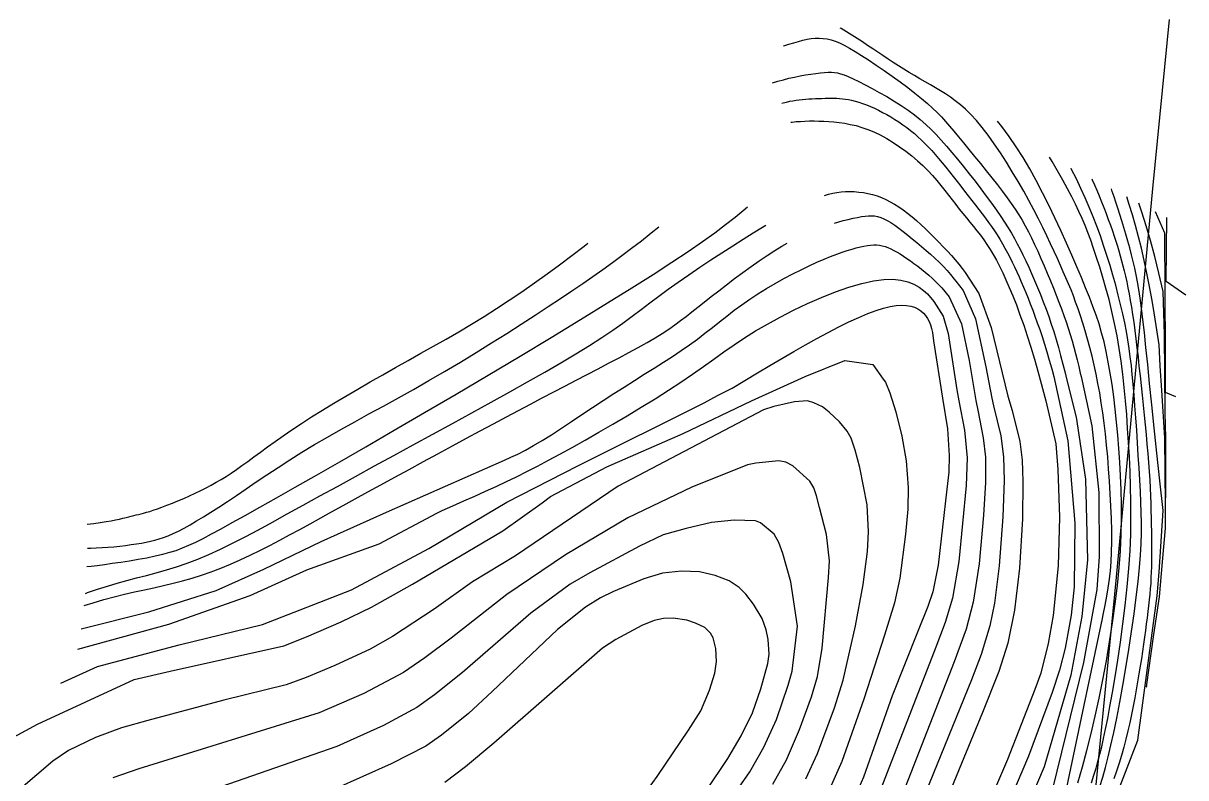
# Model space of a CAD drawing. Header units: metres. Extents: x 241192 to 243928, y 277833 to 281309.
# Drawn here: x 243735.2 to 243847.7, y 281085.4 to 281158.3 of the extents above; entities that cross this region are included whole.
import ezdxf

# ---------------------------------------------------------------- set-up
doc = ezdxf.new("R2010")
doc.units = ezdxf.units.M
for name, color, linetype in [('TERRAIN_BOUNDARY', 6, 'Continuous'), ('TERRAIN_CONTOUR_1M', 3, 'Continuous'), ('TERRAIN_CONTOUR_5M_SUPPLEMENT', 4, 'Continuous')]:
    doc.layers.add(name, color=color, linetype=linetype)

msp = doc.modelspace()

# ---------------------------------------------------------------- linework, layer by layer
at = {"layer": 'TERRAIN_BOUNDARY'}
msp.add_polyline3d([(243728.57, 281035.67, 0), (243821.35, 281039.45, 0), (243828.96, 281044.24, 0), (243832.35, 281047.7, 0), (243835.78, 281051.19, 0), (243836.87, 281062.37, 0), (243837.29, 281066.58, 0), (243841.03, 281104.74, 0), (243841.81, 281113.05, 0), (243844.55, 281142.37, 0), (243844.55, 281142.37, 0), (243846.14, 281158.7, 0)], dxfattribs=at)
at = {"layer": 'TERRAIN_CONTOUR_1M'}
for points in [[(243808.78, 281156.13, 41), (243808.83, 281156.14, 41), (243809.31, 281156.31, 41), (243809.78, 281156.46, 41), (243810.23, 281156.59, 41), (243810.66, 281156.71, 41), (243811.07, 281156.79, 41), (243811.48, 281156.86, 41), (243811.87, 281156.9, 41), (243812.26, 281156.91, 41), (243812.64, 281156.88, 41), (243813.01, 281156.83, 41), (243813.4, 281156.74, 41), (243813.8, 281156.61, 41), (243814.22, 281156.43, 41), (243814.67, 281156.21, 41), (243815.17, 281155.94, 41), (243815.73, 281155.61, 41), (243816.34, 281155.23, 41), (243817.02, 281154.79, 41), (243817.75, 281154.3, 41), (243818.52, 281153.77, 41), (243819.3, 281153.22, 41), (243820.07, 281152.67, 41), (243820.82, 281152.11, 41), (243821.52, 281151.57, 41), (243822.16, 281151.06, 41), (243822.72, 281150.59, 41), (243823.22, 281150.14, 41), (243823.67, 281149.71, 41), (243824.08, 281149.28, 41), (243824.48, 281148.85, 41), (243824.87, 281148.39, 41), (243825.28, 281147.9, 41), (243825.73, 281147.36, 41), (243826.22, 281146.77, 41), (243826.74, 281146.13, 41), (243827.29, 281145.46, 41), (243827.86, 281144.77, 41), (243828.42, 281144.07, 41), (243828.97, 281143.37, 41), (243829.5, 281142.7, 41), (243829.99, 281142.06, 41), (243830.44, 281141.46, 41), (243830.84, 281140.89, 41), (243831.21, 281140.34, 41), (243831.56, 281139.81, 41), (243831.88, 281139.28, 41), (243832.19, 281138.74, 41), (243832.49, 281138.17, 41), (243832.79, 281137.58, 41), (243833.09, 281136.95, 41), (243833.4, 281136.28, 41), (243833.71, 281135.58, 41), (243834.02, 281134.87, 41), (243834.32, 281134.15, 41), (243834.62, 281133.43, 41), (243834.91, 281132.72, 41), (243835.18, 281132.03, 41), (243835.44, 281131.36, 41), (243835.69, 281130.71, 41), (243835.92, 281130.08, 41), (243836.14, 281129.46, 41), (243836.34, 281128.85, 41), (243836.54, 281128.24, 41), (243836.72, 281127.63, 41), (243836.9, 281127.02, 41), (243837.07, 281126.4, 41), (243837.22, 281125.77, 41), (243837.37, 281125.13, 41), (243837.52, 281124.49, 41), (243837.59, 281124.16, 41), (243838.64, 281119.38, 41), (243839.3, 281112.94, 41), (243839.36, 281106.76, 41), (243839.11, 281103.57, 41), (243837.82, 281096.5, 41), (243834.82, 281084.27, 41)], [(243807.72, 281152.57, 42), (243807.74, 281152.58, 42), (243808.25, 281152.74, 42), (243808.78, 281152.88, 42), (243809.32, 281153.02, 42), (243809.86, 281153.13, 42), (243810.4, 281153.24, 42), (243810.93, 281153.34, 42), (243811.44, 281153.42, 42), (243811.92, 281153.48, 42), (243812.37, 281153.54, 42), (243812.77, 281153.58, 42), (243813.11, 281153.6, 42), (243813.43, 281153.61, 42), (243813.72, 281153.59, 42), (243814.01, 281153.54, 42), (243814.32, 281153.46, 42), (243814.67, 281153.34, 42), (243815.06, 281153.18, 42), (243815.53, 281152.97, 42), (243816.07, 281152.7, 42), (243816.69, 281152.39, 42), (243817.36, 281152.04, 42), (243818.06, 281151.65, 42), (243818.78, 281151.24, 42), (243819.49, 281150.81, 42), (243820.19, 281150.37, 42), (243820.85, 281149.92, 42), (243821.46, 281149.47, 42), (243822.03, 281149.02, 42), (243822.56, 281148.55, 42), (243823.07, 281148.07, 42), (243823.57, 281147.57, 42), (243824.06, 281147.03, 42), (243824.56, 281146.46, 42), (243825.08, 281145.85, 42), (243825.62, 281145.19, 42), (243826.18, 281144.5, 42), (243826.76, 281143.78, 42), (243827.33, 281143.05, 42), (243827.88, 281142.32, 42), (243828.42, 281141.61, 42), (243828.93, 281140.92, 42), (243829.4, 281140.27, 42), (243829.82, 281139.66, 42), (243830.19, 281139.09, 42), (243830.54, 281138.56, 42), (243830.85, 281138.04, 42), (243831.14, 281137.53, 42), (243831.42, 281137.01, 42), (243831.69, 281136.49, 42), (243831.96, 281135.94, 42), (243832.24, 281135.36, 42), (243832.53, 281134.75, 42), (243832.81, 281134.12, 42), (243833.1, 281133.46, 42), (243833.39, 281132.78, 42), (243833.67, 281132.09, 42), (243833.94, 281131.39, 42), (243834.21, 281130.68, 42), (243834.47, 281129.97, 42), (243834.71, 281129.24, 42), (243834.95, 281128.51, 42), (243835.17, 281127.75, 42), (243835.4, 281126.98, 42), (243835.61, 281126.19, 42), (243835.83, 281125.36, 42), (243836.04, 281124.51, 42), (243836.18, 281123.95, 42), (243837.11, 281120.22, 42), (243838.03, 281114.22, 42), (243838.2, 281106.39, 42), (243837.66, 281100.96, 42), (243836.59, 281095.28, 42), (243834.01, 281086.42, 42), (243832.84, 281083.61, 42)], [(243808.63, 281150.61, 43), (243808.77, 281150.64, 43), (243809.09, 281150.72, 43), (243809.4, 281150.79, 43), (243809.71, 281150.85, 43), (243810.02, 281150.9, 43), (243810.32, 281150.94, 43), (243810.63, 281150.97, 43), (243810.94, 281151, 43), (243811.26, 281151.02, 43), (243811.58, 281151.04, 43), (243811.89, 281151.05, 43), (243812.21, 281151.06, 43), (243812.51, 281151.07, 43), (243812.82, 281151.08, 43), (243813.11, 281151.08, 43), (243813.39, 281151.08, 43), (243813.67, 281151.08, 43), (243813.94, 281151.08, 43), (243814.21, 281151.06, 43), (243814.49, 281151.04, 43), (243814.78, 281151, 43), (243815.08, 281150.95, 43), (243815.39, 281150.89, 43), (243815.73, 281150.8, 43), (243816.08, 281150.7, 43), (243816.44, 281150.58, 43), (243816.82, 281150.44, 43), (243817.2, 281150.28, 43), (243817.6, 281150.11, 43), (243817.99, 281149.92, 43), (243818.39, 281149.72, 43), (243818.79, 281149.51, 43), (243819.19, 281149.28, 43), (243819.58, 281149.04, 43), (243819.97, 281148.79, 43), (243820.35, 281148.52, 43), (243820.73, 281148.25, 43), (243821.1, 281147.96, 43), (243821.46, 281147.66, 43), (243821.81, 281147.36, 43), (243822.15, 281147.04, 43), (243822.48, 281146.71, 43), (243822.81, 281146.37, 43), (243823.14, 281146.02, 43), (243823.48, 281145.64, 43), (243823.81, 281145.25, 43), (243824.16, 281144.84, 43), (243824.51, 281144.41, 43), (243824.87, 281143.97, 43), (243825.23, 281143.51, 43), (243825.59, 281143.04, 43), (243825.96, 281142.57, 43), (243826.32, 281142.1, 43), (243826.68, 281141.64, 43), (243827.03, 281141.19, 43), (243827.37, 281140.75, 43), (243827.7, 281140.32, 43), (243828.02, 281139.9, 43), (243828.33, 281139.49, 43), (243828.63, 281139.08, 43), (243828.92, 281138.68, 43), (243829.2, 281138.27, 43), (243829.47, 281137.86, 43), (243829.74, 281137.44, 43), (243829.99, 281137.01, 43), (243830.23, 281136.58, 43), (243830.47, 281136.14, 43), (243830.71, 281135.7, 43), (243830.93, 281135.24, 43), (243831.16, 281134.78, 43), (243831.38, 281134.3, 43), (243831.6, 281133.82, 43), (243831.81, 281133.32, 43), (243832.03, 281132.81, 43), (243832.25, 281132.29, 43), (243832.47, 281131.75, 43), (243832.68, 281131.19, 43), (243832.91, 281130.6, 43), (243833.13, 281130, 43), (243833.36, 281129.37, 43), (243833.59, 281128.72, 43), (243833.82, 281128.03, 43), (243834.05, 281127.31, 43), (243834.28, 281126.56, 43), (243834.52, 281125.76, 43), (243834.75, 281124.92, 43), (243834.95, 281124.16, 43), (243836.32, 281117.96, 43), (243836.98, 281109.99, 43), (243836.93, 281103.82, 43), (243836.62, 281101.09, 43), (243836.06, 281097.9, 43), (243835.51, 281095.75, 43), (243834.8, 281093.6, 43), (243832.51, 281087.44, 43), (243830.23, 281082.06, 43)], [(243809.5, 281148.76, 44), (243809.62, 281148.78, 44), (243810.02, 281148.82, 44), (243810.44, 281148.85, 44), (243810.87, 281148.87, 44), (243811.31, 281148.89, 44), (243811.76, 281148.89, 44), (243812.22, 281148.88, 44), (243812.7, 281148.86, 44), (243813.18, 281148.83, 44), (243813.68, 281148.79, 44), (243814.19, 281148.74, 44), (243814.72, 281148.66, 44), (243815.26, 281148.56, 44), (243815.81, 281148.44, 44), (243816.38, 281148.27, 44), (243816.96, 281148.07, 44), (243817.55, 281147.82, 44), (243818.16, 281147.53, 44), (243818.78, 281147.19, 44), (243819.4, 281146.81, 44), (243820.02, 281146.4, 44), (243820.62, 281145.97, 44), (243821.2, 281145.51, 44), (243821.75, 281145.04, 44), (243822.28, 281144.57, 44), (243822.76, 281144.08, 44), (243823.21, 281143.6, 44), (243823.63, 281143.12, 44), (243824.02, 281142.64, 44), (243824.4, 281142.17, 44), (243824.76, 281141.71, 44), (243825.11, 281141.25, 44), (243825.46, 281140.8, 44), (243825.81, 281140.36, 44), (243826.15, 281139.94, 44), (243826.5, 281139.52, 44), (243826.84, 281139.1, 44), (243827.18, 281138.68, 44), (243827.52, 281138.26, 44), (243827.85, 281137.83, 44), (243828.17, 281137.39, 44), (243828.48, 281136.94, 44), (243828.79, 281136.46, 44), (243829.09, 281135.96, 44), (243829.4, 281135.42, 44), (243829.7, 281134.84, 44), (243830.01, 281134.21, 44), (243830.32, 281133.53, 44), (243830.65, 281132.78, 44), (243830.99, 281131.97, 44), (243831.33, 281131.09, 44), (243831.68, 281130.14, 44), (243832.04, 281129.14, 44), (243832.39, 281128.09, 44), (243832.74, 281126.99, 44), (243833.08, 281125.85, 44), (243833.42, 281124.67, 44), (243834.19, 281121.81, 44), (243835.16, 281117.65, 44), (243835.36, 281115.17, 44), (243835.52, 281110.55, 44), (243835.39, 281105.84, 44), (243834.88, 281101.04, 44), (243834.42, 281098.34, 44), (243833.69, 281095.46, 44), (243833.12, 281093.89, 44), (243830.46, 281087.12, 44), (243828.19, 281081.78, 44)], [(243837.28, 281084.86, 39), (243837.74, 281086.42, 39), (243838.16, 281088, 39), (243838.57, 281089.62, 39), (243838.95, 281091.3, 39), (243839.33, 281093.04, 39), (243839.69, 281094.84, 39), (243840.04, 281096.67, 39), (243840.36, 281098.51, 39), (243840.65, 281100.35, 39), (243840.9, 281102.17, 39), (243841.12, 281103.94, 39), (243841.29, 281105.65, 39), (243841.41, 281107.29, 39), (243841.48, 281108.85, 39), (243841.52, 281110.36, 39), (243841.51, 281111.8, 39), (243841.48, 281113.2, 39), (243841.42, 281114.56, 39), (243841.34, 281115.89, 39), (243841.25, 281117.2, 39), (243841.14, 281118.49, 39), (243841.02, 281119.76, 39), (243840.89, 281121, 39), (243840.75, 281122.21, 39), (243840.59, 281123.38, 39), (243840.42, 281124.5, 39), (243840.23, 281125.56, 39), (243840.03, 281126.57, 39), (243839.82, 281127.51, 39), (243839.58, 281128.4, 39), (243839.33, 281129.25, 39), (243839.05, 281130.1, 39), (243838.74, 281130.95, 39), (243838.4, 281131.83, 39), (243838.03, 281132.75, 39), (243837.62, 281133.73, 39), (243837.17, 281134.79, 39), (243836.69, 281135.91, 39), (243836.17, 281137.08, 39), (243835.63, 281138.29, 39), (243835.06, 281139.51, 39), (243834.48, 281140.74, 39), (243833.87, 281141.94, 39), (243833.25, 281143.12, 39), (243832.63, 281144.26, 39), (243831.99, 281145.35, 39), (243831.32, 281146.39, 39), (243830.63, 281147.4, 39), (243829.91, 281148.36, 39), (243829.49, 281148.86, 39)], [(243838.6, 281084.87, 38), (243838.83, 281085.59, 38), (243839.04, 281086.27, 38), (243839.23, 281086.94, 38), (243839.42, 281087.62, 38), (243839.6, 281088.35, 38), (243839.78, 281089.15, 38), (243839.97, 281090.05, 38), (243840.17, 281091.07, 38), (243840.39, 281092.25, 38), (243840.63, 281093.61, 38), (243840.89, 281095.11, 38), (243841.15, 281096.74, 38), (243841.4, 281098.46, 38), (243841.65, 281100.23, 38), (243841.87, 281102.03, 38), (243842.07, 281103.83, 38), (243842.22, 281105.59, 38), (243842.33, 281107.29, 38), (243842.4, 281108.93, 38), (243842.42, 281110.51, 38), (243842.42, 281112.05, 38), (243842.39, 281113.53, 38), (243842.34, 281114.98, 38), (243842.27, 281116.4, 38), (243842.19, 281117.79, 38), (243842.1, 281119.15, 38), (243842.01, 281120.49, 38), (243841.9, 281121.81, 38), (243841.77, 281123.11, 38), (243841.63, 281124.39, 38), (243841.47, 281125.64, 38), (243841.29, 281126.88, 38), (243841.08, 281128.1, 38), (243840.84, 281129.3, 38), (243840.58, 281130.47, 38), (243840.3, 281131.61, 38), (243840, 281132.7, 38), (243839.7, 281133.76, 38), (243839.4, 281134.75, 38), (243839.1, 281135.69, 38), (243838.81, 281136.55, 38), (243838.53, 281137.35, 38), (243838.26, 281138.09, 38), (243837.98, 281138.79, 38), (243837.69, 281139.46, 38), (243837.39, 281140.14, 38), (243837.05, 281140.83, 38), (243836.69, 281141.55, 38), (243836.28, 281142.32, 38), (243835.82, 281143.16, 38), (243835.32, 281144.05, 38), (243834.8, 281144.96, 38), (243834.55, 281145.39, 38)], [(243839.42, 281084.51, 37), (243839.69, 281085.4, 37), (243839.95, 281086.35, 37), (243840.22, 281087.37, 37), (243840.48, 281088.5, 37), (243840.76, 281089.74, 37), (243841.04, 281091.12, 37), (243841.33, 281092.65, 37), (243841.63, 281094.29, 37), (243841.92, 281096, 37), (243842.21, 281097.76, 37), (243842.47, 281099.51, 37), (243842.72, 281101.21, 37), (243842.94, 281102.83, 37), (243843.11, 281104.33, 37), (243843.25, 281105.68, 37), (243843.34, 281106.89, 37), (243843.41, 281107.99, 37), (243843.43, 281109.03, 37), (243843.44, 281110.02, 37), (243843.42, 281111, 37), (243843.38, 281112, 37), (243843.33, 281113.04, 37), (243843.27, 281114.15, 37), (243843.21, 281115.32, 37), (243843.13, 281116.53, 37), (243843.06, 281117.76, 37), (243842.98, 281118.98, 37), (243842.89, 281120.17, 37), (243842.81, 281121.32, 37), (243842.72, 281122.41, 37), (243842.64, 281123.42, 37), (243842.55, 281124.35, 37), (243842.46, 281125.23, 37), (243842.36, 281126.08, 37), (243842.25, 281126.89, 37), (243842.12, 281127.7, 37), (243841.98, 281128.52, 37), (243841.82, 281129.35, 37), (243841.63, 281130.23, 37), (243841.42, 281131.13, 37), (243841.19, 281132.05, 37), (243840.95, 281133, 37), (243840.68, 281133.96, 37), (243840.4, 281134.92, 37), (243840.1, 281135.88, 37), (243839.78, 281136.83, 37), (243839.46, 281137.77, 37), (243839.12, 281138.7, 37), (243838.76, 281139.62, 37), (243838.39, 281140.54, 37), (243837.99, 281141.45, 37), (243837.58, 281142.36, 37), (243837.14, 281143.28, 37), (243836.68, 281144.2, 37), (243836.62, 281144.33, 37)], [(243838.62, 281143.3, 36), (243838.67, 281143.19, 36), (243838.89, 281142.71, 36), (243839.11, 281142.19, 36), (243839.34, 281141.65, 36), (243839.57, 281141.08, 36), (243839.79, 281140.51, 36), (243840.01, 281139.94, 36), (243840.22, 281139.36, 36), (243840.43, 281138.81, 36), (243840.62, 281138.27, 36), (243840.79, 281137.75, 36), (243840.96, 281137.26, 36), (243841.11, 281136.78, 36), (243841.25, 281136.31, 36), (243841.39, 281135.84, 36), (243841.52, 281135.37, 36), (243841.64, 281134.88, 36), (243841.77, 281134.39, 36), (243841.89, 281133.87, 36), (243842.01, 281133.33, 36), (243842.12, 281132.76, 36), (243842.24, 281132.16, 36), (243842.36, 281131.53, 36), (243842.47, 281130.86, 36), (243842.58, 281130.16, 36), (243842.69, 281129.41, 36), (243842.8, 281128.63, 36), (243842.9, 281127.81, 36), (243843, 281126.95, 36), (243843.11, 281126.07, 36), (243843.2, 281125.16, 36), (243843.3, 281124.24, 36), (243843.4, 281123.3, 36), (243843.5, 281122.35, 36), (243843.6, 281121.4, 36), (243843.7, 281120.44, 36), (243843.79, 281119.5, 36), (243843.89, 281118.56, 36), (243843.97, 281117.63, 36), (243844.05, 281116.73, 36), (243844.12, 281115.85, 36), (243844.19, 281114.99, 36), (243844.24, 281114.17, 36), (243844.28, 281113.37, 36), (243844.32, 281112.61, 36), (243844.34, 281111.87, 36), (243844.36, 281111.17, 36), (243844.38, 281110.48, 36), (243844.39, 281109.83, 36), (243844.4, 281109.19, 36), (243844.41, 281108.58, 36), (243844.41, 281107.99, 36), (243844.42, 281107.42, 36), (243844.42, 281106.86, 36), (243844.41, 281106.31, 36), (243844.4, 281105.77, 36), (243844.38, 281105.24, 36), (243844.36, 281104.71, 36), (243844.33, 281104.18, 36), (243844.29, 281103.64, 36), (243844.24, 281103.1, 36), (243844.19, 281102.55, 36), (243844.13, 281101.99, 36), (243844.06, 281101.42, 36), (243843.99, 281100.83, 36), (243843.91, 281100.22, 36), (243843.82, 281099.59, 36), (243843.73, 281098.94, 36), (243843.64, 281098.27, 36), (243843.54, 281097.58, 36), (243843.43, 281096.87, 36), (243843.31, 281096.14, 36), (243843.19, 281095.39, 36), (243843.07, 281094.63, 36), (243842.93, 281093.86, 36), (243842.79, 281093.07, 36), (243842.64, 281092.28, 36), (243842.48, 281091.48, 36), (243842.31, 281090.68, 36), (243842.13, 281089.88, 36), (243841.94, 281089.09, 36), (243841.73, 281088.3, 36), (243841.51, 281087.52, 36), (243841.27, 281086.76, 36), (243841.03, 281086, 36), (243840.77, 281085.25, 36)], [(243812.75, 281141.68, 46), (243813.15, 281141.8, 46), (243813.56, 281141.89, 46), (243813.97, 281141.97, 46), (243814.38, 281142.02, 46), (243814.79, 281142.05, 46), (243815.21, 281142.06, 46), (243815.64, 281142.05, 46), (243816.08, 281142.01, 46), (243816.52, 281141.96, 46), (243816.97, 281141.88, 46), (243817.41, 281141.77, 46), (243817.85, 281141.64, 46), (243818.28, 281141.48, 46), (243818.71, 281141.29, 46), (243819.13, 281141.08, 46), (243819.55, 281140.84, 46), (243819.97, 281140.57, 46), (243820.39, 281140.28, 46), (243820.8, 281139.96, 46), (243821.23, 281139.62, 46), (243821.65, 281139.25, 46), (243822.09, 281138.86, 46), (243822.53, 281138.45, 46), (243822.96, 281138.03, 46), (243823.4, 281137.59, 46), (243823.83, 281137.16, 46), (243824.25, 281136.72, 46), (243824.65, 281136.29, 46), (243825.04, 281135.86, 46), (243825.4, 281135.45, 46), (243825.75, 281135.03, 46), (243826.08, 281134.61, 46), (243826.36, 281134.23, 46), (243827.71, 281132.21, 46), (243828.9, 281128.91, 46), (243830.52, 281122.28, 46), (243830.94, 281120.87, 46), (243831.66, 281117.87, 46), (243831.89, 281116.06, 46), (243831.97, 281114.01, 46), (243831.93, 281110.4, 46), (243831.64, 281105.64, 46), (243831.15, 281101.56, 46), (243830.5, 281098.38, 46), (243829.65, 281095.63, 46), (243828.05, 281091.65, 46), (243823.46, 281080.54, 46)], [(243844, 281094.1, 34), (243843.94, 281094.15, 34), (243844.64, 281099.2, 34), (243845.2, 281102.84, 34), (243845.48, 281106.24, 34), (243845.76, 281109.49, 34), (243845.77, 281111.73, 34), (243845.7, 281118.25, 34), (243845.4, 281122.8, 34), (243845.26, 281125.19, 34), (243845.14, 281127.22, 34), (243844.92, 281128.69, 34), (243844.69, 281130.13, 34), (243844.46, 281131.52, 34), (243844.21, 281132.87, 34), (243843.96, 281134.17, 34), (243843.7, 281135.4, 34), (243843.43, 281136.57, 34), (243843.16, 281137.69, 34), (243842.87, 281138.76, 34), (243842.58, 281139.8, 34), (243842.26, 281140.82, 34), (243842.03, 281141.54, 34)], [(243845.8, 281112.43, 33), (243845.81, 281113.83, 33), (243845.79, 281118.2, 33), (243845.74, 281120.68, 33), (243845.66, 281128.23, 33), (243845.53, 281132.39, 33), (243845.13, 281134.15, 33), (243844.72, 281135.79, 33), (243844.31, 281137.31, 33), (243843.89, 281138.74, 33), (243843.48, 281140.08, 33), (243843.2, 281140.94, 33)], [(243846.76, 281122.19, 32), (243845.78, 281122.61, 32), (243845.76, 281126.67, 32), (243845.7, 281138.03, 32), (243844.8, 281140.11, 32)], [(243741.22, 281103.19, 46), (243741.43, 281103.27, 46), (243742.41, 281103.6, 46), (243743.36, 281103.9, 46), (243744.31, 281104.18, 46), (243745.24, 281104.44, 46), (243746.18, 281104.68, 46), (243747.13, 281104.93, 46), (243748.08, 281105.19, 46), (243749.06, 281105.46, 46), (243750.04, 281105.76, 46), (243751.06, 281106.11, 46), (243752.1, 281106.5, 46), (243753.18, 281106.96, 46), (243754.3, 281107.47, 46), (243755.46, 281108.04, 46), (243756.69, 281108.67, 46), (243757.97, 281109.35, 46), (243759.33, 281110.09, 46), (243760.77, 281110.88, 46), (243762.3, 281111.72, 46), (243763.92, 281112.61, 46), (243765.62, 281113.54, 46), (243767.38, 281114.51, 46), (243769.2, 281115.51, 46), (243771.07, 281116.52, 46), (243772.95, 281117.55, 46), (243774.85, 281118.59, 46), (243776.75, 281119.63, 46), (243778.63, 281120.66, 46), (243780.49, 281121.68, 46), (243782.29, 281122.68, 46), (243784.03, 281123.65, 46), (243785.69, 281124.6, 46), (243787.25, 281125.5, 46), (243788.7, 281126.37, 46), (243790.02, 281127.18, 46), (243791.2, 281127.94, 46), (243792.27, 281128.66, 46), (243793.24, 281129.34, 46), (243794.14, 281130, 46), (243795.01, 281130.64, 46), (243795.86, 281131.29, 46), (243796.73, 281131.94, 46), (243797.64, 281132.6, 46), (243798.61, 281133.3, 46), (243799.64, 281134.01, 46), (243800.69, 281134.73, 46), (243801.77, 281135.44, 46), (243802.84, 281136.14, 46), (243803.89, 281136.82, 46), (243804.9, 281137.46, 46), (243805.86, 281138.06, 46), (243806.75, 281138.61, 46), (243807.09, 281138.81, 46)], [(243813.73, 281139.01, 47), (243814.06, 281139.11, 47), (243814.57, 281139.25, 47), (243815.06, 281139.37, 47), (243815.52, 281139.47, 47), (243815.94, 281139.56, 47), (243816.33, 281139.63, 47), (243816.69, 281139.68, 47), (243817.02, 281139.71, 47), (243817.32, 281139.72, 47), (243817.61, 281139.7, 47), (243817.9, 281139.64, 47), (243818.2, 281139.56, 47), (243818.5, 281139.43, 47), (243818.83, 281139.26, 47), (243819.19, 281139.05, 47), (243819.57, 281138.8, 47), (243819.97, 281138.51, 47), (243820.39, 281138.19, 47), (243820.82, 281137.85, 47), (243821.26, 281137.49, 47), (243821.71, 281137.13, 47), (243822.15, 281136.75, 47), (243822.59, 281136.37, 47), (243823.02, 281136, 47), (243823.44, 281135.62, 47), (243823.85, 281135.23, 47), (243824.24, 281134.84, 47), (243824.62, 281134.43, 47), (243824.97, 281134.02, 47), (243825.31, 281133.59, 47), (243825.46, 281133.39, 47), (243826.17, 281132.48, 47), (243827.36, 281129.76, 47), (243828.36, 281125.11, 47), (243828.95, 281122.07, 47), (243829.12, 281121.33, 47), (243829.82, 281118.43, 47), (243830.1, 281116.41, 47), (243830.16, 281114.12, 47), (243830.03, 281110.58, 47), (243829.68, 281105.85, 47), (243829.21, 281102.24, 47), (243828.75, 281100.04, 47), (243827.93, 281097.29, 47), (243826.99, 281094.84, 47), (243821.04, 281080.26, 47)], [(243847.73, 281132.04, 31), (243845.84, 281133.37, 31), (243845.9, 281139.55, 31)], [(243741.42, 281107.56, 44), (243741.74, 281107.56, 44), (243742.28, 281107.58, 44), (243742.84, 281107.61, 44), (243743.41, 281107.65, 44), (243743.99, 281107.7, 44), (243744.56, 281107.77, 44), (243745.12, 281107.83, 44), (243745.67, 281107.91, 44), (243746.18, 281107.98, 44), (243746.66, 281108.06, 44), (243747.11, 281108.14, 44), (243747.54, 281108.23, 44), (243747.96, 281108.33, 44), (243748.38, 281108.45, 44), (243748.8, 281108.59, 44), (243749.25, 281108.77, 44), (243749.72, 281108.97, 44), (243750.23, 281109.22, 44), (243750.77, 281109.5, 44), (243751.36, 281109.82, 44), (243751.99, 281110.19, 44), (243752.66, 281110.59, 44), (243753.38, 281111.04, 44), (243754.15, 281111.54, 44), (243754.97, 281112.08, 44), (243755.85, 281112.67, 44), (243756.78, 281113.3, 44), (243757.76, 281113.97, 44), (243758.8, 281114.66, 44), (243759.88, 281115.37, 44), (243761.01, 281116.1, 44), (243762.18, 281116.84, 44), (243763.4, 281117.58, 44), (243764.66, 281118.31, 44), (243765.96, 281119.05, 44), (243767.3, 281119.79, 44), (243768.67, 281120.54, 44), (243770.08, 281121.31, 44), (243771.52, 281122.11, 44), (243772.99, 281122.92, 44), (243774.48, 281123.77, 44), (243775.99, 281124.66, 44), (243777.52, 281125.57, 44), (243779.04, 281126.49, 44), (243780.54, 281127.42, 44), (243782, 281128.34, 44), (243783.41, 281129.24, 44), (243784.76, 281130.11, 44), (243786.03, 281130.94, 44), (243787.21, 281131.72, 44), (243788.32, 281132.45, 44), (243789.36, 281133.16, 44), (243790.34, 281133.84, 44), (243791.3, 281134.51, 44), (243792.23, 281135.18, 44), (243793.15, 281135.86, 44), (243794.09, 281136.57, 44), (243795.04, 281137.3, 44), (243796, 281138.05, 44), (243796.73, 281138.64, 44)], [(243740.82, 281099.75, 48), (243747.38, 281101.41, 48), (243753.87, 281103.48, 48), (243758.49, 281105.54, 48), (243764.06, 281108.21, 48), (243770.36, 281111.05, 48), (243781.78, 281116.08, 48), (243782.41, 281116.35, 48), (243783.08, 281116.67, 48), (243783.81, 281117.04, 48), (243784.59, 281117.48, 48), (243785.44, 281117.98, 48), (243786.34, 281118.54, 48), (243787.29, 281119.16, 48), (243788.28, 281119.8, 48), (243789.29, 281120.48, 48), (243790.31, 281121.16, 48), (243791.34, 281121.84, 48), (243792.37, 281122.51, 48), (243793.37, 281123.15, 48), (243794.36, 281123.78, 48), (243795.32, 281124.38, 48), (243796.26, 281124.97, 48), (243797.17, 281125.55, 48), (243798.05, 281126.11, 48), (243798.89, 281126.67, 48), (243799.69, 281127.23, 48), (243800.46, 281127.79, 48), (243801.19, 281128.35, 48), (243801.91, 281128.91, 48), (243802.61, 281129.47, 48), (243803.32, 281130.02, 48), (243804.03, 281130.57, 48), (243804.76, 281131.11, 48), (243805.52, 281131.64, 48), (243806.32, 281132.17, 48), (243807.15, 281132.68, 48), (243808, 281133.17, 48), (243808.84, 281133.64, 48), (243809.68, 281134.09, 48), (243810.5, 281134.5, 48), (243811.29, 281134.88, 48), (243812.03, 281135.22, 48), (243812.72, 281135.53, 48), (243813.35, 281135.79, 48), (243813.94, 281136.01, 48), (243814.48, 281136.2, 48), (243814.97, 281136.37, 48), (243815.43, 281136.5, 48), (243815.84, 281136.61, 48), (243816.23, 281136.71, 48), (243816.58, 281136.78, 48), (243816.91, 281136.84, 48), (243817.22, 281136.87, 48), (243817.52, 281136.89, 48), (243817.8, 281136.89, 48), (243818.07, 281136.86, 48), (243818.35, 281136.81, 48), (243818.62, 281136.74, 48), (243818.9, 281136.64, 48), (243819.18, 281136.51, 48), (243819.47, 281136.37, 48), (243819.78, 281136.2, 48), (243820.08, 281136.02, 48), (243820.4, 281135.81, 48), (243820.73, 281135.59, 48), (243821.07, 281135.35, 48), (243821.42, 281135.1, 48), (243821.78, 281134.83, 48), (243822.14, 281134.55, 48), (243822.5, 281134.26, 48), (243822.85, 281133.96, 48), (243823.2, 281133.64, 48), (243823.53, 281133.31, 48), (243824.11, 281132.74, 48), (243824.83, 281131.87, 48), (243826.02, 281129.26, 48), (243826.75, 281125.73, 48), (243827.4, 281121.84, 48), (243827.59, 281120.9, 48), (243828.13, 281118.24, 48), (243828.34, 281116.35, 48), (243828.33, 281113.92, 48), (243828.14, 281110.76, 48), (243827.72, 281106.06, 48), (243827.16, 281102.33, 48), (243826.46, 281099.71, 48), (243825.32, 281096.55, 48), (243820.32, 281083.76, 48)], [(243741.11, 281102.02, 47), (243741.98, 281102.28, 47), (243743.01, 281102.58, 47), (243744.02, 281102.85, 47), (243745.01, 281103.1, 47), (243745.98, 281103.33, 47), (243746.93, 281103.54, 47), (243747.86, 281103.74, 47), (243748.79, 281103.95, 47), (243749.72, 281104.17, 47), (243750.63, 281104.4, 47), (243751.55, 281104.65, 47), (243752.47, 281104.94, 47), (243753.4, 281105.26, 47), (243754.33, 281105.62, 47), (243755.27, 281106.01, 47), (243756.21, 281106.43, 47), (243757.16, 281106.88, 47), (243758.11, 281107.35, 47), (243759.07, 281107.83, 47), (243760.03, 281108.33, 47), (243760.99, 281108.85, 47), (243761.97, 281109.37, 47), (243762.97, 281109.92, 47), (243764, 281110.48, 47), (243765.06, 281111.07, 47), (243766.17, 281111.68, 47), (243767.33, 281112.32, 47), (243768.55, 281113, 47), (243769.83, 281113.7, 47), (243771.17, 281114.43, 47), (243772.55, 281115.18, 47), (243773.95, 281115.94, 47), (243775.35, 281116.7, 47), (243776.75, 281117.45, 47), (243778.12, 281118.19, 47), (243779.45, 281118.91, 47), (243780.74, 281119.6, 47), (243781.97, 281120.25, 47), (243783.16, 281120.89, 47), (243784.32, 281121.5, 47), (243785.44, 281122.09, 47), (243786.55, 281122.67, 47), (243787.63, 281123.24, 47), (243788.71, 281123.8, 47), (243789.78, 281124.36, 47), (243790.84, 281124.91, 47), (243791.87, 281125.45, 47), (243792.88, 281125.98, 47), (243793.83, 281126.49, 47), (243794.74, 281126.98, 47), (243795.59, 281127.46, 47), (243796.36, 281127.91, 47), (243797.06, 281128.34, 47), (243797.69, 281128.76, 47), (243798.28, 281129.16, 47), (243798.83, 281129.57, 47), (243799.38, 281129.98, 47), (243799.93, 281130.42, 47), (243800.51, 281130.87, 47), (243801.13, 281131.37, 47), (243801.8, 281131.9, 47), (243802.52, 281132.46, 47), (243803.28, 281133.05, 47), (243804.06, 281133.64, 47), (243804.85, 281134.23, 47), (243805.65, 281134.81, 47), (243806.43, 281135.36, 47), (243807.2, 281135.88, 47), (243807.94, 281136.35, 47), (243808.64, 281136.77, 47), (243809.16, 281137.06, 47)], [(243741.39, 281109.88, 43), (243741.39, 281109.88, 43), (243742.05, 281109.96, 43), (243742.66, 281110.04, 43), (243743.22, 281110.13, 43), (243743.71, 281110.22, 43), (243744.15, 281110.3, 43), (243744.53, 281110.38, 43), (243744.86, 281110.46, 43), (243745.16, 281110.53, 43), (243745.43, 281110.6, 43), (243745.67, 281110.67, 43), (243745.91, 281110.73, 43), (243746.14, 281110.78, 43), (243746.37, 281110.83, 43), (243746.61, 281110.89, 43), (243746.86, 281110.95, 43), (243747.14, 281111.03, 43), (243747.45, 281111.12, 43), (243747.8, 281111.23, 43), (243748.19, 281111.36, 43), (243748.63, 281111.52, 43), (243749.12, 281111.71, 43), (243749.64, 281111.91, 43), (243750.18, 281112.13, 43), (243750.74, 281112.37, 43), (243751.3, 281112.62, 43), (243751.85, 281112.87, 43), (243752.39, 281113.13, 43), (243752.9, 281113.39, 43), (243753.4, 281113.66, 43), (243753.88, 281113.93, 43), (243754.36, 281114.21, 43), (243754.85, 281114.51, 43), (243755.34, 281114.83, 43), (243755.85, 281115.18, 43), (243756.38, 281115.55, 43), (243756.94, 281115.96, 43), (243757.53, 281116.4, 43), (243758.17, 281116.86, 43), (243758.85, 281117.36, 43), (243759.58, 281117.89, 43), (243760.37, 281118.44, 43), (243761.22, 281119.02, 43), (243762.14, 281119.63, 43), (243763.12, 281120.26, 43), (243764.17, 281120.91, 43), (243765.27, 281121.58, 43), (243766.42, 281122.26, 43), (243767.6, 281122.95, 43), (243768.8, 281123.65, 43), (243770.02, 281124.34, 43), (243771.25, 281125.04, 43), (243772.48, 281125.72, 43), (243773.7, 281126.41, 43), (243774.92, 281127.1, 43), (243776.15, 281127.79, 43), (243777.37, 281128.5, 43), (243778.59, 281129.22, 43), (243779.81, 281129.97, 43), (243781.03, 281130.74, 43), (243782.25, 281131.54, 43), (243783.48, 281132.37, 43), (243784.7, 281133.22, 43), (243785.91, 281134.09, 43), (243787.12, 281134.98, 43), (243788.31, 281135.88, 43), (243789.5, 281136.78, 43), (243789.85, 281137.06, 43)], [(243740.5, 281097.78, 49), (243749.31, 281100.21, 49), (243757.16, 281102.99, 49), (243762.65, 281105.45, 49), (243769.67, 281107.98, 49), (243775.24, 281110.95, 49), (243775.75, 281111.19, 49), (243776.79, 281111.66, 49), (243777.85, 281112.13, 49), (243778.91, 281112.6, 49), (243779.96, 281113.07, 49), (243780.97, 281113.53, 49), (243781.97, 281114, 49), (243782.96, 281114.47, 49), (243783.96, 281114.97, 49), (243784.99, 281115.5, 49), (243786.05, 281116.06, 49), (243787.16, 281116.66, 49), (243788.35, 281117.31, 49), (243789.61, 281118.01, 49), (243790.93, 281118.77, 49), (243792.29, 281119.55, 49), (243793.66, 281120.36, 49), (243795.03, 281121.19, 49), (243796.36, 281122.01, 49), (243797.65, 281122.83, 49), (243798.86, 281123.62, 49), (243799.98, 281124.39, 49), (243801.04, 281125.13, 49), (243802.04, 281125.84, 49), (243803.03, 281126.54, 49), (243804.01, 281127.22, 49), (243805.02, 281127.9, 49), (243806.09, 281128.57, 49), (243807.23, 281129.24, 49), (243808.46, 281129.92, 49), (243809.77, 281130.58, 49), (243811.11, 281131.22, 49), (243812.48, 281131.82, 49), (243813.82, 281132.35, 49), (243815.13, 281132.81, 49), (243816.36, 281133.17, 49), (243817.49, 281133.42, 49), (243818.49, 281133.55, 49), (243819.38, 281133.57, 49), (243820.15, 281133.49, 49), (243820.83, 281133.33, 49), (243821.41, 281133.1, 49), (243821.92, 281132.82, 49), (243822.35, 281132.5, 49), (243822.73, 281132.16, 49), (243823.35, 281131.42, 49), (243824.26, 281130.01, 49), (243824.72, 281128.34, 49), (243825.58, 281122.88, 49), (243825.77, 281121.81, 49), (243826.32, 281118.97, 49), (243826.58, 281116.3, 49), (243826.48, 281113.63, 49), (243825.76, 281106.27, 49), (243825.16, 281102.72, 49), (243824.43, 281100.37, 49), (243823.54, 281097.99, 49), (243817.53, 281082.54, 49)], [(243723.66, 281083.54, 51), (243736.59, 281090.55, 51), (243745.96, 281094.86, 51), (243749.43, 281095.66, 51), (243760.44, 281098.11, 51), (243762.62, 281098.99, 51), (243765.99, 281100.43, 51), (243768.93, 281101.84, 51), (243772.88, 281104.07, 51), (243781.62, 281109.25, 51), (243785.43, 281111.96, 51), (243786.25, 281112.57, 51), (243791.7, 281115.44, 51), (243799.07, 281118.66, 51), (243805.68, 281121.8, 51), (243810.9, 281124.18, 51), (243814.74, 281125.72, 51), (243817.43, 281125.34, 51), (243818.45, 281123.9, 51), (243818.65, 281123.61, 51), (243819.09, 281122.6, 51), (243819.66, 281120.76, 51), (243820.23, 281118.41, 51), (243820.67, 281116.02, 51), (243820.87, 281113.44, 51), (243820.83, 281111.34, 51), (243820.6, 281108.9, 51), (243820.05, 281104.67, 51), (243819.52, 281102.26, 51), (243818.58, 281099.15, 51), (243816.58, 281092.94, 51), (243814.43, 281086.94, 51), (243813.29, 281084.31, 51)], [(243810.95, 281085.26, 52), (243812.07, 281087.7, 52), (243813.72, 281092.12, 52), (243814.56, 281094.79, 52), (243815.75, 281100.04, 52), (243816.51, 281104.04, 52), (243816.91, 281107.23, 52), (243817.02, 281109.13, 52), (243816.88, 281111.74, 52), (243816.17, 281115.35, 52), (243815.72, 281117.04, 52), (243815.33, 281118.19, 52), (243814.97, 281118.88, 52), (243814.21, 281119.77, 52), (243813.2, 281120.73, 52), (243812.58, 281121.24, 52), (243811.74, 281121.63, 52), (243811.12, 281121.8, 52), (243809.86, 281121.72, 52), (243807.87, 281121.28, 52), (243806.86, 281120.95, 52), (243792.78, 281113.57, 52), (243782.86, 281106.83, 52), (243778.7, 281104.32, 52), (243774.99, 281101.65, 52), (243770.96, 281099.02, 52), (243768.78, 281097.79, 52), (243765.37, 281096.21, 52), (243762.6, 281095.05, 52), (243760.65, 281094.35, 52), (243754.62, 281092.87, 52), (243747.28, 281090.88, 52), (243744.71, 281090.18, 52), (243742.2, 281089.23, 52), (243739.6, 281087.99, 52), (243738.06, 281086.97, 52), (243734.99, 281084.3, 52)], [(243807.75, 281084.73, 53), (243809.08, 281087.1, 53), (243810.35, 281090.01, 53), (243811.49, 281093.19, 53), (243812.08, 281095.16, 53), (243812.55, 281097.9, 53), (243813.14, 281104.73, 53), (243813.25, 281106.32, 53), (243812.94, 281108.89, 53), (243812.29, 281111.48, 53), (243811.98, 281112.62, 53), (243811.72, 281113.39, 53), (243811.33, 281114.03, 53), (243809.68, 281115.54, 53), (243809.01, 281115.89, 53), (243808.33, 281116.01, 53), (243806.13, 281115.78, 53), (243805.32, 281115.61, 53), (243799.92, 281113.47, 53), (243793.73, 281110.48, 53), (243787.69, 281106.91, 53), (243782.01, 281103.09, 53), (243776.64, 281098.87, 53), (243774.07, 281096.96, 53), (243772.02, 281095.52, 53), (243768.16, 281093.5, 53), (243763.86, 281091.62, 53), (243746.39, 281086.23, 53), (243743.89, 281085.34, 53)], [(243803.35, 281082.76, 54), (243805.53, 281085.91, 54), (243806.9, 281088.31, 54), (243808.12, 281090.99, 54), (243809.26, 281094.3, 54), (243809.64, 281095.67, 54), (243810.15, 281100.03, 54), (243809.51, 281104.32, 54), (243808.74, 281107.04, 54), (243808.34, 281108.11, 54), (243807.88, 281108.93, 54), (243806.56, 281110.01, 54), (243806.08, 281110.2, 54), (243804.03, 281110.28, 54), (243801.84, 281110.03, 54), (243799.36, 281109.47, 54), (243797.16, 281108.84, 54), (243794.84, 281107.77, 54), (243790.05, 281105.17, 54), (243788.16, 281104.07, 54), (243784.33, 281101.26, 54), (243777.71, 281095.53, 54), (243775.01, 281093.38, 54), (243773.31, 281092.15, 54), (243770.08, 281090.41, 54), (243765.57, 281088.37, 54), (243746.9, 281081.9, 54)], [(243795.3, 281083.72, 56), (243796.57, 281085.47, 56), (243799.6, 281089.96, 56), (243800.78, 281091.84, 56), (243801.62, 281093.81, 56), (243802.14, 281095.48, 56), (243802.3, 281096.6, 56), (243802.23, 281097.86, 56), (243801.98, 281098.9, 56), (243801.73, 281099.35, 56), (243801.17, 281099.88, 56), (243800.26, 281100.32, 56), (243799.43, 281100.59, 56), (243798.11, 281100.79, 56), (243797.19, 281100.75, 56), (243796.27, 281100.55, 56), (243795.09, 281100.07, 56), (243792.57, 281098.73, 56), (243791.26, 281097.89, 56), (243780.76, 281088.69, 56), (243778, 281086.41, 56), (243776, 281084.88, 56)]]:
    msp.add_polyline3d(points, dxfattribs=at)
at = {"layer": 'TERRAIN_CONTOUR_5M_SUPPLEMENT'}
for points in [[(243839.59, 281100.41, 40), (243839.73, 281101.12, 40), (243839.92, 281102.05, 40), (243840.08, 281102.92, 40), (243840.23, 281103.74, 40), (243840.34, 281104.55, 40), (243840.43, 281105.38, 40), (243840.5, 281106.24, 40), (243840.54, 281107.17, 40), (243840.56, 281108.18, 40), (243840.56, 281109.27, 40), (243840.53, 281110.42, 40), (243840.48, 281111.61, 40), (243840.42, 281112.82, 40), (243840.35, 281114.03, 40), (243840.26, 281115.23, 40), (243840.17, 281116.41, 40), (243840.06, 281117.53, 40), (243839.95, 281118.61, 40), (243839.83, 281119.66, 40), (243839.69, 281120.66, 40), (243839.55, 281121.63, 40), (243839.4, 281122.58, 40), (243839.23, 281123.5, 40), (243839.05, 281124.4, 40), (243838.86, 281125.28, 40), (243838.66, 281126.14, 40), (243838.44, 281126.98, 40), (243838.22, 281127.79, 40), (243837.99, 281128.57, 40), (243837.76, 281129.33, 40), (243837.53, 281130.04, 40), (243837.3, 281130.72, 40), (243837.07, 281131.36, 40), (243836.85, 281131.96, 40), (243836.62, 281132.55, 40), (243836.38, 281133.13, 40), (243836.13, 281133.71, 40), (243835.87, 281134.3, 40), (243835.6, 281134.92, 40), (243835.3, 281135.57, 40), (243834.98, 281136.26, 40), (243834.64, 281137, 40), (243834.28, 281137.77, 40), (243833.89, 281138.58, 40), (243833.47, 281139.42, 40), (243833.02, 281140.29, 40), (243832.55, 281141.18, 40), (243832.04, 281142.1, 40), (243831.5, 281143.03, 40), (243830.94, 281143.97, 40), (243830.37, 281144.9, 40), (243829.78, 281145.81, 40), (243829.18, 281146.68, 40), (243828.6, 281147.5, 40), (243828.02, 281148.25, 40), (243827.46, 281148.93, 40), (243826.93, 281149.51, 40), (243826.41, 281150.02, 40), (243825.91, 281150.46, 40), (243825.42, 281150.85, 40), (243824.94, 281151.19, 40), (243824.47, 281151.5, 40), (243823.99, 281151.79, 40), (243823.5, 281152.08, 40), (243823.01, 281152.37, 40), (243822.51, 281152.67, 40), (243822, 281152.97, 40), (243821.48, 281153.27, 40), (243820.97, 281153.59, 40), (243820.45, 281153.9, 40), (243819.93, 281154.22, 40), (243819.42, 281154.55, 40), (243818.92, 281154.87, 40), (243818.42, 281155.21, 40), (243817.92, 281155.54, 40), (243817.43, 281155.87, 40), (243816.93, 281156.2, 40), (243816.43, 281156.54, 40), (243815.93, 281156.87, 40), (243815.42, 281157.19, 40), (243814.9, 281157.52, 40), (243814.37, 281157.83, 40), (243814.27, 281157.88, 40)], [(243838.35, 281076.69, 35), (243843.1, 281089, 35), (243844.97, 281102.96, 35), (243845.16, 281105.24, 35), (243845.55, 281111.22, 35), (243845.22, 281114.09, 35), (243844.93, 281116.74, 35), (243844.67, 281119.19, 35), (243844.43, 281121.44, 35), (243844.23, 281123.48, 35), (243844.04, 281125.32, 35), (243843.87, 281126.97, 35), (243843.72, 281128.42, 35), (243843.58, 281129.68, 35), (243843.45, 281130.77, 35), (243843.32, 281131.73, 35), (243843.19, 281132.57, 35), (243843.07, 281133.31, 35), (243842.94, 281134, 35), (243842.8, 281134.65, 35), (243842.65, 281135.29, 35), (243842.49, 281135.94, 35), (243842.31, 281136.6, 35), (243842.13, 281137.27, 35), (243841.94, 281137.93, 35), (243841.74, 281138.59, 35), (243841.54, 281139.23, 35), (243841.35, 281139.85, 35), (243841.16, 281140.45, 35), (243840.97, 281141.02, 35), (243840.79, 281141.55, 35), (243840.61, 281142.07, 35), (243840.53, 281142.31, 35)], [(243741.38, 281105.79, 45), (243741.77, 281105.83, 45), (243742.38, 281105.9, 45), (243743.07, 281105.99, 45), (243743.83, 281106.1, 45), (243744.64, 281106.21, 45), (243745.48, 281106.35, 45), (243746.33, 281106.49, 45), (243747.17, 281106.64, 45), (243747.97, 281106.81, 45), (243748.72, 281106.98, 45), (243749.4, 281107.16, 45), (243750.02, 281107.35, 45), (243750.63, 281107.58, 45), (243751.25, 281107.84, 45), (243751.9, 281108.14, 45), (243752.62, 281108.51, 45), (243753.43, 281108.94, 45), (243754.36, 281109.44, 45), (243755.44, 281110.04, 45), (243756.69, 281110.72, 45), (243758.11, 281111.52, 45), (243759.73, 281112.42, 45), (243761.54, 281113.45, 45), (243763.58, 281114.61, 45), (243765.85, 281115.91, 45), (243768.36, 281117.36, 45), (243771.11, 281118.96, 45), (243774.05, 281120.67, 45), (243777.11, 281122.47, 45), (243780.22, 281124.31, 45), (243783.31, 281126.15, 45), (243786.31, 281127.95, 45), (243789.16, 281129.67, 45), (243791.77, 281131.28, 45), (243794.11, 281132.73, 45), (243796.17, 281134.04, 45), (243797.98, 281135.22, 45), (243799.57, 281136.27, 45), (243800.95, 281137.22, 45), (243802.15, 281138.08, 45), (243803.19, 281138.86, 45), (243804.1, 281139.57, 45), (243804.89, 281140.22, 45), (243805.32, 281140.59, 45)], [(243738.84, 281094.49, 50), (243742.4, 281096.13, 50), (243750.31, 281098.2, 50), (243758.37, 281100.17, 50), (243766.97, 281103.54, 50), (243774.47, 281107.54, 50), (243782, 281112, 50), (243788.88, 281115.53, 50), (243801.11, 281121.62, 50), (243802.42, 281122.34, 50), (243803.82, 281123.05, 50), (243805.06, 281123.79, 50), (243806.27, 281124.52, 50), (243807.46, 281125.23, 50), (243808.63, 281125.92, 50), (243809.78, 281126.59, 50), (243810.91, 281127.24, 50), (243812.02, 281127.85, 50), (243813.1, 281128.43, 50), (243814.14, 281128.97, 50), (243815.13, 281129.46, 50), (243816.07, 281129.89, 50), (243816.94, 281130.26, 50), (243817.75, 281130.56, 50), (243818.47, 281130.79, 50), (243819.13, 281130.94, 50), (243819.71, 281131.03, 50), (243820.23, 281131.07, 50), (243820.7, 281131.04, 50), (243821.11, 281130.97, 50), (243821.47, 281130.86, 50), (243821.8, 281130.71, 50), (243822.08, 281130.52, 50), (243822.33, 281130.3, 50), (243822.55, 281130.06, 50), (243822.73, 281129.78, 50), (243822.89, 281129.48, 50), (243823.02, 281129.15, 50), (243823.13, 281128.8, 50), (243823.21, 281128.42, 50), (243823.32, 281127.61, 50), (243824.19, 281122.07, 50), (243824.66, 281119.12, 50), (243824.83, 281116.51, 50), (243824.78, 281114.91, 50), (243824.61, 281113.28, 50), (243823.75, 281105.91, 50), (243823.24, 281103.34, 50), (243822.77, 281101.92, 50), (243821.77, 281099.45, 50), (243819.3, 281093.27, 50), (243816.53, 281085.4, 50), (243815.41, 281082.83, 50)], [(243801.3, 281084.09, 55), (243803.41, 281087.23, 55), (243804.69, 281089.41, 55), (243805.79, 281091.63, 55), (243806.6, 281093.94, 55), (243807.27, 281096.41, 55), (243807.39, 281097.31, 55), (243807.31, 281098.74, 55), (243807.13, 281099.65, 55), (243806.74, 281100.76, 55), (243805.88, 281102.16, 55), (243805.16, 281103.1, 55), (243804.51, 281103.77, 55), (243803.55, 281104.4, 55), (243802.19, 281104.93, 55), (243800.66, 281105.28, 55), (243798.92, 281105.33, 55), (243797.09, 281105.13, 55), (243795.26, 281104.59, 55), (243792.35, 281103.36, 55), (243791.09, 281102.76, 55), (243789.64, 281101.85, 55), (243786.92, 281099.68, 55), (243780.59, 281093.71, 55), (243778.29, 281091.58, 55), (243775.7, 281089.46, 55), (243774.19, 281088.42, 55), (243770.82, 281086.7, 55), (243765.35, 281084.26, 55)], [(243836.21, 281084.4, 40), (243837.75, 281091.76, 40), (243839.66, 281100.76, 40)]]:
    msp.add_polyline3d(points, dxfattribs=at)

doc.saveas('drawing.dxf')
